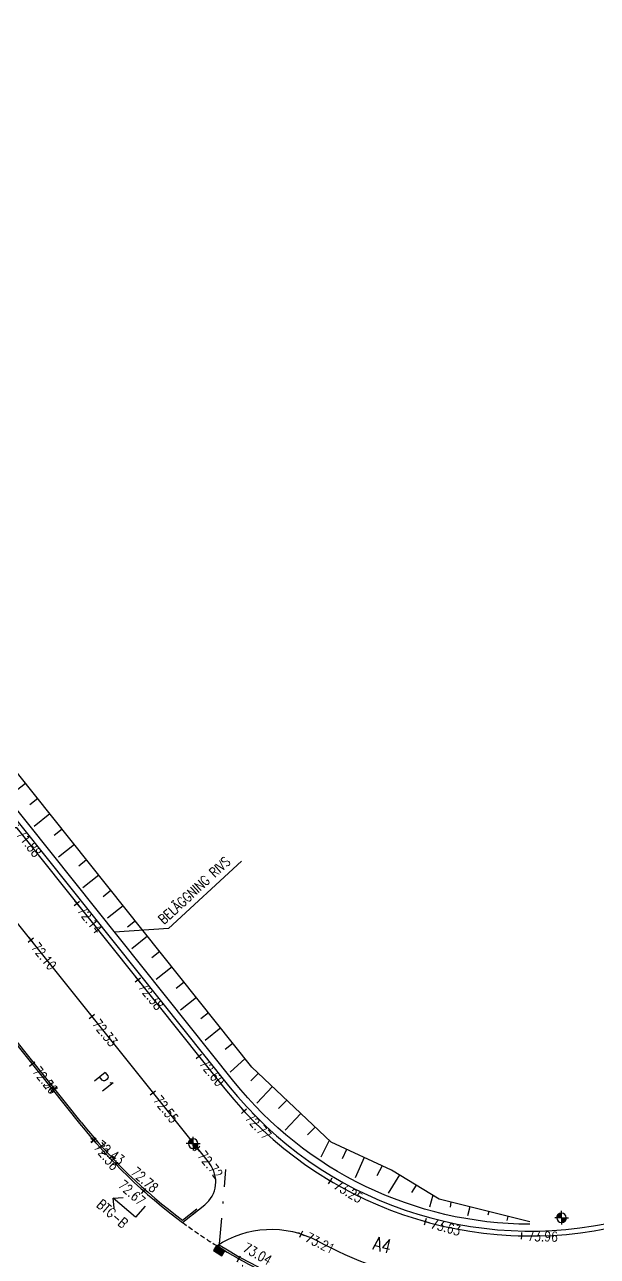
# Model space of a CAD drawing. Header units: metres. Extents: x 148130 to 148867, y 6395392 to 6395652.
# Drawn here: x 148187.5 to 148216.7, y 6395482.8 to 6395545.8 of the extents above; entities that cross this region are included whole.
import ezdxf

# ---------------------------------------------------------------- set-up
doc = ezdxf.new("R2010")
doc.units = ezdxf.units.M
doc.linetypes.add('DASHDOT', pattern=[1, 0.5, -0.25, 0, -0.25])
doc.linetypes.add('DASHED', pattern=[0.75, 0.5, -0.25])
for name, color, linetype in [('M-BELYSNINGSSTOLPE', 1, 'Continuous'), ('M-BRUNNSLOCK', 1, 'Continuous'), ('M-DETALJ', 3, 'Continuous'), ('M-KANTSTÖD', 1, 'Continuous'), ('M-PLUSHÖJD-XXX', 1, 'Continuous'), ('M-SLÄNT', 4, 'Continuous'), ('M-STOMLINJE', 3, 'Continuous'), ('M-STÖDREMSA', 1, 'Continuous'), ('M-VA-D', 3, 'DASHDOT'), ('M-VA-DRÄN', 3, 'DRAN11'), ('M-YTLITTERA', 3, 'Continuous')]:
    doc.layers.add(name, color=color, linetype=linetype)
doc.styles.add('SIMPLEX8', font='simplex.shx', dxfattribs={"width": 0.8})
doc.linetypes.add('DRAN11', pattern='A,1,["|",Standard,S=0.5,R=60,X=0,Y=0],-0.4,1', length=2.4)
pattern_1 = [(224.9999999982, (26965.2474268, 71504.0631581), (0.00157154482114, -0.00157154482124), [])]

# ---------------------------------------------------------------- blocks, each defined once
blk = doc.blocks.new('PLUSHÖJD')
at = {"color": 0, "ltscale": 0.3}
for p, q in [((-0.175, 0), (0, 0)), ((0, 0), (0, 0.175)), ((0, -0.175), (0, 0)), ((0, 0), (0.175, 0))]:
    blk.add_line(p, q, dxfattribs=at)
at = {"color": 0, "style": 'SIMPLEX8', "width": 0.8}
blk.add_attdef('NIVÅ', (0.302, -0.244), '', height=0.5, dxfattribs=at)
blk = doc.blocks.new('A$C06E80FB4')
blk.add_hatch(color=256).paths.add_polyline_path([(0, 0.3), (0, 0), (0.5, 0), (0.5, 0.3)])
at = {"flags": 128}
blk.add_lwpolyline([(0, 0.3), (0, 0), (0.5, 0), (0.5, 0.3)], close=True, dxfattribs=at)
blk = doc.blocks.new('belysningsstolpe')
at = {"layer": 'M-BELYSNINGSSTOLPE'}
h = blk.add_hatch(dxfattribs=at)
h.set_pattern_fill('ANSI31', color=256, scale=0.0007, angle=180, style=0)
h.set_pattern_definition(pattern_1)
edge = h.paths.add_edge_path()
edge.add_line((0, 0), (0, 0.245))
edge.add_arc((0, 0), 0.245, 90, 180)
edge.add_line((-0.245, 0), (0, 0))
h = blk.add_hatch(dxfattribs=at)
h.set_pattern_fill('ANSI31', color=256, scale=0.0007, angle=180, style=0)
h.set_pattern_definition(pattern_1)
edge = h.paths.add_edge_path()
edge.add_arc((0, 0), 0.245, 270, 360)
edge.add_line((0.245, 0), (0, 0))
edge.add_line((0, 0), (0, -0.245))
for p, q in [((-0.245, 0), (-0.35, 0)), ((0, 0), (-0.245, 0)), ((0, 0.245), (0, 0.353)), ((0, 0), (0, 0.245)), ((0, 0), (0.245, 0)), ((0, 0), (0, -0.245)), ((0, -0.242), (0, -0.347)), ((0.245, 0), (0.35, 0))]:
    blk.add_line(p, q, dxfattribs=at)
for start, end in [(90, 180), (180, 270), (360, 90), (270, 360)]:
    blk.add_arc((0, 0), 0.245, start, end, dxfattribs=at)
blk = doc.blocks.new('ks')
at = {"color": 1, "flags": 128}
for points in [[(0, 0), (0, 0.75), (1.5, 0.75)], [(1.146, 1.104), (1.5, 0.75), (1.146, 0.396)]]:
    blk.add_lwpolyline(points, dxfattribs=at)
at = {"color": 0, "style": 'SIMPLEX8', "width": 0.8}
blk.add_attdef('TYP', (0, 1.25), '', height=0.5, dxfattribs=at)
blk = doc.blocks.new('*U47')
at = {"layer": 'M-SLÄNT'}
for p, q in [((0.092, -0.04), (-0.277, -0.883)), ((1.008, -0.441), (0.806, -0.901)), ((1.924, -0.842), (1.51, -1.788)), ((2.84, -1.243), (2.633, -1.716)), ((3.756, -1.643), (3.342, -2.59)), ((4.672, -2.044), (4.465, -2.517)), ((5.589, -2.445), (5.175, -3.391)), ((6.505, -2.846), (6.296, -3.318)), ((7.416, -3.258), (6.975, -4.19)), ((8.305, -3.714), (8.05, -4.162)), ((9.173, -4.21), (8.619, -5.082)), ((10.017, -4.746), (9.719, -5.17)), ((10.834, -5.322), (10.187, -6.131)), ((11.615, -5.947), (11.29, -6.346)), ((12.364, -6.609), (11.644, -7.35)), ((13.08, -7.306), (12.703, -7.659)), ((13.763, -8.036), (12.976, -8.706)), ((14.411, -8.798), (14.012, -9.126)), ((15.035, -9.58), (14.227, -10.224)), ((15.658, -10.361), (15.254, -10.683)), ((16.282, -11.143), (15.474, -11.787)), ((16.905, -11.925), (16.501, -12.247)), ((17.529, -12.707), (16.721, -13.351)), ((18.152, -13.489), (17.749, -13.811)), ((18.776, -14.27), (17.968, -14.914)), ((19.399, -15.052), (18.996, -15.374)), ((20.023, -15.834), (19.215, -16.478)), ((20.646, -16.616), (20.243, -16.938)), ((21.27, -17.398), (20.462, -18.042)), ((21.893, -18.179), (21.49, -18.501)), ((22.517, -18.961), (21.71, -19.605)), ((23.141, -19.743), (22.737, -20.065)), ((23.764, -20.525), (22.957, -21.169)), ((24.388, -21.307), (23.984, -21.629)), ((25.011, -22.088), (24.204, -22.732)), ((25.635, -22.87), (25.231, -23.192)), ((26.258, -23.652), (25.451, -24.296)), ((26.882, -24.434), (26.478, -24.756)), ((27.505, -25.216), (26.698, -25.86)), ((28.129, -25.997), (27.725, -26.319)), ((28.752, -26.779), (27.945, -27.423)), ((29.376, -27.561), (28.972, -27.883)), ((29.999, -28.343), (29.192, -28.987)), ((30.623, -29.125), (30.219, -29.447)), ((31.246, -29.906), (30.439, -30.55)), ((31.87, -30.688), (31.466, -31.01)), ((32.493, -31.47), (31.686, -32.114)), ((33.117, -32.252), (32.713, -32.574)), ((33.741, -33.034), (32.933, -33.678)), ((34.364, -33.815), (33.96, -34.137)), ((34.988, -34.597), (34.18, -35.241)), ((35.611, -35.379), (35.207, -35.701)), ((36.235, -36.161), (35.465, -36.853)), ((36.903, -36.901), (36.523, -37.293)), ((37.627, -37.591), (36.823, -38.435)), ((38.351, -38.281), (37.94, -38.713)), ((39.075, -38.971), (38.269, -39.816)), ((39.798, -39.662), (39.421, -40.058)), ((40.522, -40.352), (40.092, -41.209)), ((41.406, -40.806), (41.185, -41.286)), ((42.315, -41.224), (41.841, -42.253)), ((43.223, -41.642), (42.956, -42.156)), ((44.106, -42.108), (43.536, -43.042)), ((44.96, -42.628), (44.723, -43.017)), ((45.814, -43.149), (45.64, -43.768)), ((46.738, -43.5), (46.706, -43.765)), ((47.708, -43.745), (47.593, -44.202)), ((48.678, -43.989), (48.633, -44.166)), ((49.647, -44.234), (49.597, -44.434)), ((50.617, -44.478), (50.617, -44.477))]:
    blk.add_line(p, q, dxfattribs=at)

msp = doc.modelspace()

# ---------------------------------------------------------------- linework, layer by layer
at = {"layer": 'M-DETALJ', "color": 1, "linetype": 'DASHED', "ltscale": 0.5}
msp.add_arc((148212.152, 6395507.085), 28, 233.5715, 237.85524, dxfattribs=at)
at = {"layer": 'M-KANTSTÖD'}
for p, q in [((148190.34, 6395489.688), (148185.046, 6395496.326)), ((148195.523, 6395484.682), (148196.245, 6395485.257))]:
    msp.add_line(p, q, dxfattribs=at)
for start, end in [(218.57439, 233.41397), (237.98901, 278.80322)]:
    msp.add_arc((148212.152, 6395507.085), 27.9, start, end, dxfattribs=at)
at = {"layer": 'M-SLÄNT', "flags": 128}
msp.add_lwpolyline([(148213.256, 6395484.583), (148208.635, 6395485.749), (148206.2, 6395487.234), (148203.11, 6395488.656), (148199.07, 6395492.507), (148176.901, 6395520.303, 0.121877), (148169.365, 6395526.092), (148162.492, 6395529.099), (148142.821, 6395552.689)], format="xyb", dxfattribs=at)
at = {"layer": 'M-STOMLINJE'}
for p, q in [((148187.081, 6395499.868), (148196.894, 6395487.566)), ((148184.968, 6395496.264), (148190.262, 6395489.626)), ((148195.525, 6395484.556), (148196.307, 6395485.179)), ((148196.008, 6395484.94), (148196.656, 6395485.458))]:
    msp.add_line(p, q, dxfattribs=at)
at = {"layer": 'M-STOMLINJE', "flags": 128}
for points in [[(148141.427, 6395551.578), (148157.744, 6395531.119, 0.121877), (148163.459, 6395526.73), (148168.65, 6395524.458, -0.121877), (148175.508, 6395519.191), (148197.676, 6395491.396)], [(148197.676, 6395491.396, 0.291003), (148217.973, 6395484.417), (148219.885, 6395484.875, -0.098491), (148232.75, 6395485.375), (148251.252, 6395482.436, 0.259588), (148293.28, 6395497.8, 0.033038), (148300.038, 6395506.757, 0.033038)], [(148197.271, 6395483.367, -0.277335), (148202.415, 6395483.611, 0.135555), (148214.355, 6395480.89, -0.268118), (148216.132, 6395479.968), (148216.481, 6395479.421)]]:
    msp.add_lwpolyline(points, format="xyb", dxfattribs=at)
at = {"layer": 'M-STOMLINJE'}
for centre, radius, start, end in [((148212.152, 6395507.085), 28, 218.57439, 233.5715), ((148195.721, 6395486.63), 1.5, 308.57221, 38.57439), ((148212.152, 6395507.085), 28, 237.85524, 278.89327)]:
    msp.add_arc(centre, radius, start, end, dxfattribs=at)
at = {"layer": 'M-STÖDREMSA', "flags": 128}
for points in [[(148197.872, 6395491.551, 0.291003), (148217.914, 6395484.66), (148219.826, 6395485.118, -0.098491), (148232.79, 6395485.622), (148251.291, 6395482.683, 0.259588), (148293.091, 6395497.963, 0.032288), (148299.69, 6395506.682), (148298.426, 6395507.482), (148300.512, 6395510.777), (148301.776, 6395509.977, 0.034727), (148306.492, 6395519.154, 0.079408), (148308.077, 6395525.183), (148308.591, 6395530.384, -0.041398), (148310.303, 6395540.758, -0.158392), (148328.901, 6395570.387, 0.113792), (148331.546, 6395573.88, -0.226334), (148338.274, 6395579.594)], [(148159.567, 6395529.542, 0.081116), (148163.559, 6395526.959), (148168.751, 6395524.687, -0.121877), (148175.703, 6395519.347), (148197.872, 6395491.551)]]:
    msp.add_lwpolyline(points, format="xyb", dxfattribs=at)
at = {"layer": 'M-VA-D', "ltscale": 3}
msp.add_line((148197.402, 6395483.285), (148197.736, 6395487.271), dxfattribs=at)
at = {"layer": 'M-VA-DRÄN', "flags": 128}
msp.add_lwpolyline([(148213.256, 6395484.466, -0.227462), (148198.145, 6395491.77), (148175.977, 6395519.565, 0.003937), (148175.792, 6395519.793), (148174.285, 6395519.997), (148167.388, 6395514.496), (148167.279, 6395513.392)], format="xyb", dxfattribs=at)
at = {"layer": 'M-YTLITTERA', "color": 1}
msp.add_line((148194.8, 6395499.586), (148192.048, 6395499.41), dxfattribs=at)
at = {"layer": 'M-YTLITTERA', "color": 1, "flags": 128}
msp.add_lwpolyline([(148194.8, 6395499.586), (148198.542, 6395503.027)], dxfattribs=at)

# ---------------------------------------------------------------- block references
at = {"layer": 'M-BELYSNINGSSTOLPE', "lineweight": -3}
for p in [(148196.066, 6395488.588), (148214.883, 6395484.796)]:
    msp.add_blockref('belysningsstolpe', p, dxfattribs=at)
at = {"layer": 'M-BRUNNSLOCK', "rotation": 148.1114037718794}
msp.add_blockref('A$C06E80FB4', (148197.68, 6395483.112), dxfattribs=at)
at = {"layer": 'M-PLUSHÖJD-XXX'}
for p, rotation, values in [((148186.999, 6395504.783), 308.5743861069738, {'NIVÅ': '71.88'}), ((148190.117, 6395500.874), 308.5743861069738, {'NIVÅ': '72.14'}), ((148187.771, 6395499.003), 308.5743861069738, {'NIVÅ': '72.10'}), ((148193.235, 6395496.965), 308.5743861069738, {'NIVÅ': '72.38'}), ((148190.889, 6395495.094), 308.5743861069738, {'NIVÅ': '72.33'}), ((148196.352, 6395493.056), 308.5743861069738, {'NIVÅ': '72.60'}), ((148187.84, 6395492.662), 308.5743861069738, {'NIVÅ': '72.24'}), ((148187.84, 6395492.662), 308.5743861069738, {'NIVÅ': '72.36'}), ((148194.007, 6395491.185), 308.5743861069738, {'NIVÅ': '72.55'}), ((148198.658, 6395490.252), 312.8103019492542, {'NIVÅ': '72.77'}), ((148190.975, 6395488.767), 323.3812440087534, {'NIVÅ': '72.43'}), ((148190.975, 6395488.767), 308.5743861069738, {'NIVÅ': '72.56'}), ((148196.27, 6395488.347), 308.5743861036954, {'NIVÅ': '72.72'}), ((148203.074, 6395486.686), 329.0672307261189, {'NIVÅ': '73.25'}), ((148201.587, 6395483.965), 333.9244156682, {'NIVÅ': '73.21'}), ((148207.933, 6395484.603), 344.2264841470023, {'NIVÅ': '73.63'}), ((148212.848, 6395483.872), 358.4819560595092, {'NIVÅ': '73.96'})]:
    msp.add_blockref('PLUSHÖJD', p, dxfattribs=dict(at, rotation=rotation)).add_auto_attribs(values)
ref = msp.add_blockref('PLUSHÖJD', (148193.538, 6395486.168), dxfattribs=dict(at, rotation=318.367565817756))
ref.add_attrib('NIVÅ', '72.78', (148192.847, 6395487.07), dxfattribs={"layer": '0', "height": 0.5, "rotation": 318.36757, "style": 'SIMPLEX8', "width": 0.8})
ref = msp.add_blockref('PLUSHÖJD', (148193.538, 6395486.168), dxfattribs=dict(at, rotation=318.3322474240421))
ref.add_attrib('NIVÅ', '72.67', (148192.191, 6395486.403), dxfattribs={"layer": '0', "height": 0.5, "rotation": 318.33225, "style": 'SIMPLEX8', "width": 0.8})
ref = msp.add_blockref('PLUSHÖJD', (148198.395, 6395482.697), dxfattribs=dict(at, rotation=330.6553290655479))
ref.add_attrib('NIVÅ', '73.04', (148198.558, 6395483.113), dxfattribs={"layer": '0', "height": 0.5, "rotation": 330.65533, "style": 'SIMPLEX8', "width": 0.8})
ref = msp.add_blockref('PLUSHÖJD', (148198.395, 6395482.697), dxfattribs=dict(at, rotation=330.5723419643629))
ref.add_attrib('NIVÅ', '72.92', (148198.098, 6395482.066), dxfattribs={"layer": '0', "height": 0.5, "rotation": 330.57234, "style": 'SIMPLEX8', "width": 0.8})
at = {"layer": 'M-SLÄNT'}
msp.add_blockref('*U47', (148162.492, 6395529.099), dxfattribs=at)
at = {"layer": 'M-YTLITTERA'}
ref = msp.add_blockref('ks', (148193.611, 6395485.392), dxfattribs=dict(at, xscale=-1, yscale=-1, rotation=319.4771954775225))
ref.add_attrib('TYP', 'BTG-B', (148191.093, 6395485.403), dxfattribs={"color": 1, "height": 0.5, "rotation": 319.4772, "style": 'SIMPLEX8', "width": 0.8})

# ---------------------------------------------------------------- texts
at = {"layer": 'M-YTLITTERA', "color": 1, "style": 'SIMPLEX8', "width": 0.8}
msp.add_text('BELÄGGNING RIVS', height=0.5, rotation=42.64727, dxfattribs=at).set_placement((148194.573, 6395499.773))
at = {"layer": 'M-YTLITTERA', "color": 3, "style": 'SIMPLEX8', "width": 0.8}
for s, rotation, p in [('P1', 308.57439, (148190.961, 6395491.866)), ('A4', 346.33616, (148205.199, 6395483.175))]:
    msp.add_text(s, height=0.7, rotation=rotation, dxfattribs=at).set_placement(p)

doc.saveas('drawing.dxf')
